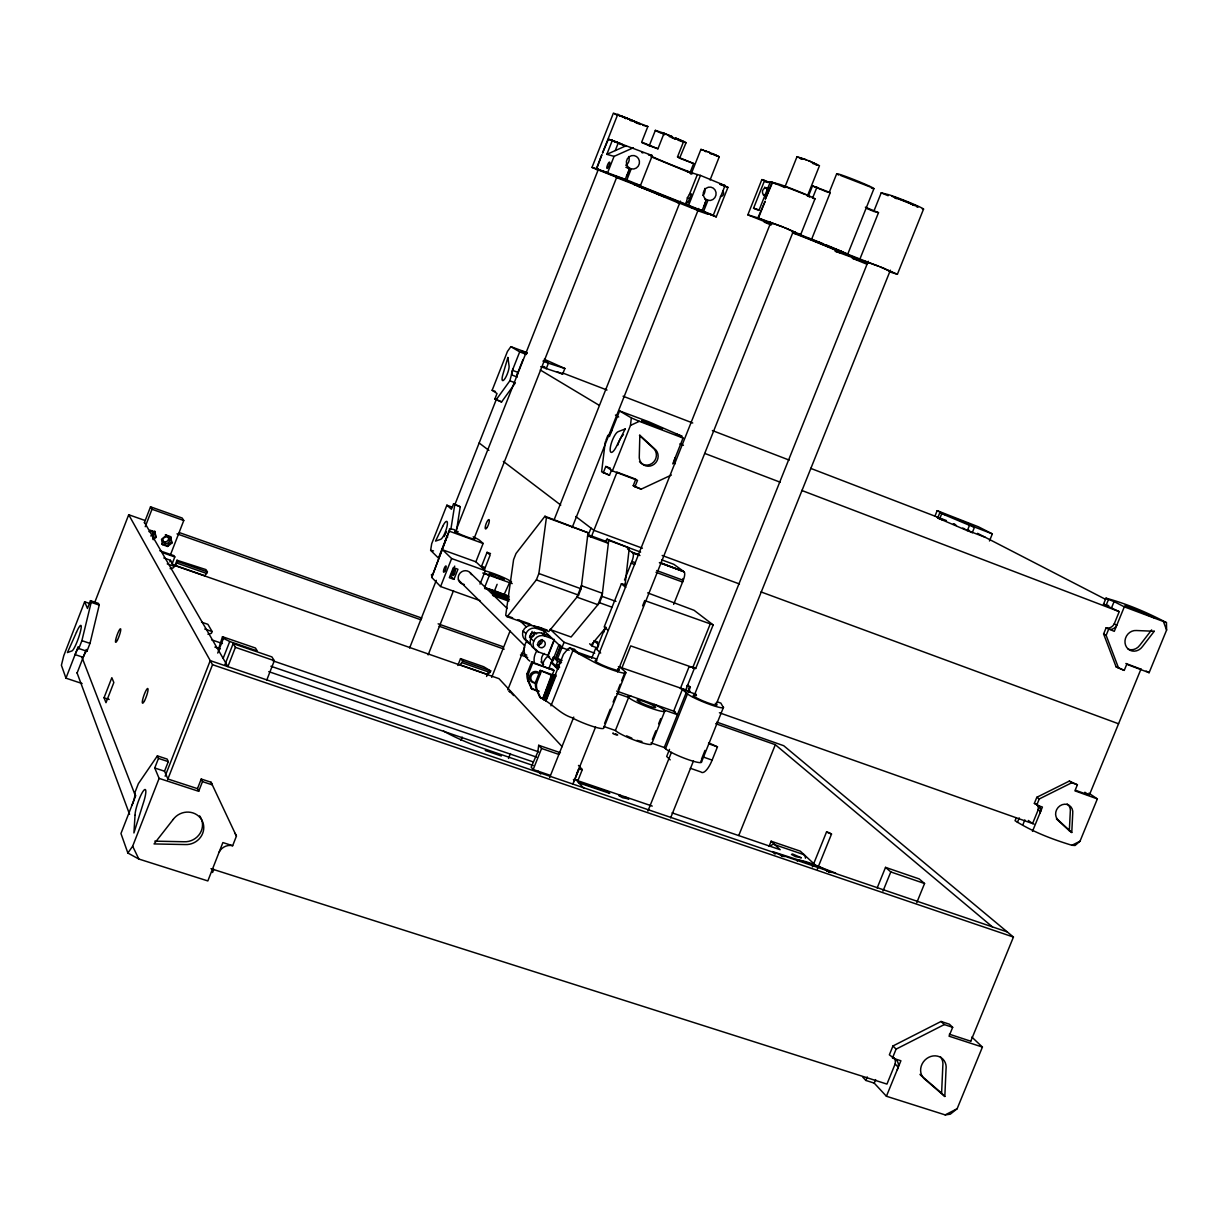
<?xml version="1.0" encoding="UTF-8"?>
<svg xmlns="http://www.w3.org/2000/svg" width="1228" height="1228" viewBox="0 0 1228 1228"><rect width="100%" height="100%" fill="white"/><g stroke="black" fill="none" stroke-linecap="round" stroke-linejoin="round"><path stroke-width="1.5" d="M649.121 146.101L655.368 130.337L664.087 133.253L657.947 148.788L641.691 142.08L647.831 126.515L613.417 113.099L592.003 167.392L598.312 170.262M944.823 1096.466L925.467 1079.765A13.569 12.127 -48.3 0 1 922.136 1063.939A13.569 12.127 -48.3 0 1 937.409 1056.111A13.569 12.127 -48.3 0 1 946.036 1069.235L944.823 1096.466L941.6 1093.181L942.812 1066.011A13.523 12.096 -48.3 0 0 940.433 1056.755M1071.768 832.507L1058.828 820.611A9.225 8.32 -55.6 0 1 1056.663 809.605A9.225 8.32 -55.6 0 1 1066.994 804.432A9.225 8.32 -55.6 0 1 1072.719 813.657L1071.768 832.507L1069.327 830.757L1070.279 811.954A9.195 8.304 -55.6 0 0 1067.178 803.972M682.921 578.511L682.568 582.026L673.65 604.391M625.037 585.265L629.273 547.934L607.108 539.153L605.481 541.164L588.304 534.84M671.363 475.052L641.185 489.143L634.937 486.795L637.516 480.332L612.404 470.892L630.471 425.425L631.346 417.904L619.587 410.95L609.426 436.539L607.799 435.51A7.506 2.057 -69.2 0 0 611.974 430.153M550.39 629.626L571.097 637.01L599.54 602.718L602.058 596.378L608.704 540.366L607.108 539.153M605.266 441.896L601.613 471.782L609.487 475.236L611.406 470.416M581.09 588.795L588.043 532.752L544.956 516.251L516.021 553.49L513.58 559.676L505.706 615.351L507.118 616.717L548.793 631.56L578.572 595.135L581.09 588.795L538.877 573.522L546.445 517.433L544.956 516.251M687.388 197.769L686.452 202.497L687.88 202.942L691.425 194.009L689.982 193.563L687.388 197.769L690.428 199.013M456.693 529.421L460.239 506.719L453.608 503.695L451.428 509.252L446.885 505.184L431.688 543.743L430.629 550.328L438.427 558.049L447.222 535.715M450.876 529.314L454.759 504.723L453.608 503.695M90.473 600.661L91.194 602.334L81.892 640.648L78.838 648.538A9.363 1.397 -70.3 0 0 75.092 654.601L83.182 657.318A9.363 1.428 -70.4 0 1 86.942 651.27L89.997 643.395L99.222 605.082L98.486 603.393L90.473 600.661L87.464 608.459L84.64 601.781L89.92 603.577M672.76 463.892L675.323 457.43M157.384 755.88L158.473 758.413L154.728 767.991L159.118 778.383L198.69 791.308L197.478 788.652L167.898 778.997L164.537 771.215L168.282 761.636L167.161 759.088L157.384 755.88L138.365 783.679L134.681 793.104L135.694 795.713L132.01 805.169M84.64 601.781L63.749 655.767L61.4 665.269L65.959 678.163L82.123 683.551M94.955 601.874L128.71 514.732L144.996 520.472M65.959 678.163L78.131 646.742L78.838 648.538L86.942 651.27M77.103 673.021L86.236 649.458M144.321 522.821L150.522 506.811L182.174 518.032L183.77 520.503L170.278 555.256M145.242 526.689L151.996 509.252L150.522 506.811M104.042 697.75L111.84 677.702L113.836 682.522L105.992 702.692L104.042 697.75L109.185 699.469M169.832 561.917L170.462 560.29L163.831 557.972M172.073 564.005L174.806 556.944L174.069 555.701L159.84 550.727M170.462 560.29L173.931 566.231L173.302 567.873L170.139 568.641M174.483 566.722L177.001 560.244L205.936 569.592L207.394 571.895L204.861 575.779L175.282 565.448L177.768 561.549L177.001 560.244M132.87 802.958L120.958 833.52L127.865 853.03L138.825 859.032L207.839 880.936L222.882 842.561L232.66 845.708L236.421 836.115L211.062 782.236L201.238 779.028L197.478 788.652M201.53 622.151L207.9 624.331L212.106 631.545L211.4 633.341L207.946 634.231M127.865 853.03L132.655 846.215L159.118 778.383M165.135 776.219L210.234 660.633L1007.298 931.945M222.498 636.718L223.465 638.36L229.728 641.492L257.281 650.947L255.455 648.031L222.498 636.718L218.737 648.415M167.637 779.673L212.521 664.701L128.71 514.732M217.724 653.066L223.465 638.36M223.174 658.254L229.728 641.492M225.016 664.471L233.151 643.61L271.895 656.903L274.335 660.695L266.66 680.312M233.151 643.61L235.408 647.34L227.886 666.604L144.474 522.391M198.69 791.308L202.482 781.637L201.238 779.028M212.582 872.494L213.826 869.332M496.051 399.944L509.866 380.803L515.376 382.906L501.531 402.016L494.823 399.115L497.018 393.528L492.152 390.274L507.44 351.469L510.863 346.649L527.073 352.636M454.728 504.984L496.634 398.639M512.521 370.058L519.69 351.883L510.863 346.649M479.994 600.599L440.591 586.539L431.719 577.406L449.74 529.56A16.517 1.612 21.4 0 1 454.544 529.775M431.719 577.406L449.74 529.56M509.866 380.803L513.043 368.753M592.003 167.392L596.347 168.696L601.874 154.651L596.731 168.804L625.313 179.319L629.688 168.236A6.8 6.554 -78.8 0 1 629.135 156.785A6.8 6.554 -78.8 0 1 639.389 160.991A6.8 6.554 -78.8 0 1 631.207 168.85L626.833 179.948L615.213 176.233L616.702 176.847M617.884 114.081L602.487 153.101L608.428 139.163L652.298 155.572L640.463 185.52L636.703 184.476L702.094 210.679L706.453 199.688A6.739 6.447 -75.8 0 1 705.946 188.36A6.739 6.447 -75.8 0 1 716.031 192.489A6.739 6.447 -75.8 0 1 707.957 200.302L703.583 211.293L691.149 207.225L702.094 210.679M522.974 359.62L516.865 375.108M409.615 648L436.293 580.337M455.25 532.261L598.496 169.034M633.356 147.774L614.061 156.37L606.847 154.329L612.404 140.207M440.591 586.539L451.628 558.556L442.602 549.806L475.881 561.81L485.336 570.698L480.025 584.114M615.274 150.522L618.359 142.678L612.066 140.376L622.013 144.275L618.359 142.678M607.814 172.181L614.061 156.37M454.713 566.108L450.753 576.162L453.946 579.355L457.937 569.255L453.332 567.597L449.341 577.697L453.946 579.355M428.142 654.892L453.5 590.653M473.931 538.892L616.963 176.632M546.199 368.814L548.425 363.196L564.865 368.492L562.654 374.049L540.734 366.712M475.881 561.81L483.126 543.451L479.841 540.489A16.517 1.612 21.4 0 0 473.148 536.805M487.071 552.324L490.141 555.102L484.584 569.147L481.545 566.308L487.071 552.324L490.525 553.567M559.461 659.39L553.306 657.226L548.747 668.692M553.306 657.226L557.619 661.401L555.47 666.881L560.352 663.212M457.829 665.469L460.531 658.638L483.709 666.743L490.724 670.948L487.838 674.525L459.993 664.793L462.833 661.186L460.531 658.638M494.577 590.729L497.125 584.313M504.094 594.582L509.605 582.579A16.424 1.75 21.4 0 0 511.278 582.778M679.345 157.767L677.518 156.877L683.658 141.389L675.17 137.858L682.645 141.22L679.237 140.391M679.606 158.182L686.068 142.709L683.658 141.389M460.884 740.377L462.173 737.107M486.58 676.49L487.961 672.975M689.982 172.826L693.651 163.539L677.518 156.877M491.691 677.365L510.065 630.992M553.889 520.396L680.435 201.131M691.026 174.376L700.927 149.402L706.468 151.336M507.118 616.717L536.36 579.892L538.877 573.522M685.592 204.232L686.667 201.499M689.415 194.454L697.351 174.56M688.632 205.183L700.436 175.42L725.057 185.566L713.284 215.253L708.817 213.841L716.231 216.865L727.943 187.347L720.544 184.292L725.057 185.566M605.911 440.299L607.799 435.51M507.778 689.829L524.755 647.033M572.156 527.595L698.763 208.484M710.076 179.963L719.27 156.785L715.678 155.096M530.082 636.564L532.138 631.376M603.24 472.887L605.803 466.456L610.485 468.221M537.634 691.395L531.279 688.447L528.117 681.172A14.997 14.214 -44.5 0 1 527.073 673.619L531.724 661.877L554.043 670.427L542.669 699.054C552.938 704.304 560.244 713.959 571.818 717.643A19.97 2.748 21.7 0 0 592.096 726.208A19.97 2.748 21.7 0 0 603.762 728.02L625.835 672.714M539 645.253L541.087 640.003M543.175 634.738L544.572 631.238L536.836 628.49L533.98 625.758L543.39 629.12M532.323 689.537L529.161 682.261A15.012 14.245 -44.5 0 1 528.117 674.694L532.783 662.936L531.724 661.877M587.506 536.897L591.006 528.086M591.113 537.373L616.916 472.412M540.213 670.411L555.516 676.996L546.061 700.758L539.752 697.274L536.544 689.921A15.166 14.368 -44.6 0 1 535.5 682.277L540.213 670.411L556.315 676.075M540.811 698.379L537.618 691.026A15.181 14.383 -44.7 0 1 536.559 683.382L541.287 671.486M554.212 640.371L547.857 656.335L549.607 656.949L547.918 655.307L554.242 639.374M508.499 758.443L510.434 753.578M555.486 658.438L560.659 645.437L558.909 644.807L552.523 660.879L547.857 656.335M555.516 659.329L560.628 646.45L562.378 647.064M556.791 660.572L564.066 642.29L550.129 629.243M543.283 699.315L552.723 675.569L551.479 675.078L542.669 699.054M543.881 699.576L552.723 675.569M544.449 699.837L553.321 675.83M544.956 700.098L553.889 676.091M547.995 693.16L550.006 688.079M554.734 676.214L563.452 654.294L566.968 650.072A15.258 4.359 -70.4 0 1 569.992 647.877L574.474 649.458L577.406 652.206M545.401 700.328L554.396 676.352M545.769 700.559L554.841 676.582M634.937 486.795L633.234 485.659L635.797 479.196L617.024 472.135M550.958 705.824L572.908 650.61L569.992 647.877M771.261 224.279L747.837 214.839L761.851 179.595L769.956 182.527M560.444 752.749L538.693 745.289L537.833 751.904L531.171 767.178L533.198 769.526L550.405 775.375M758.858 210.418L753.562 208.238L764.66 180.332M533.198 769.526L541.579 748.481L538.693 745.289M775.559 183.739L770.34 181.836L759.165 209.896L753.562 208.238M747.837 214.839L757.876 217.893L765.167 201.192L758.443 218.062L785.521 227.963M772.059 182.281L765.336 199.151L772.627 182.435L778.399 183.954A20.185 0.767 21.8 0 1 801.562 192.689A20.185 0.767 21.8 0 1 814.333 198.798L813.949 198.706M597.437 647.954L592.142 646.066L594.245 640.786L597.775 642.044M591.681 658.361L595.626 648.43L600.692 653.035M624.545 584.467L621.368 583.822L604.191 626.925L607.921 630.164M596.532 649.259L605.112 627.723M597.299 648.338L598.696 644.807L594.245 640.786M603.639 632.405L605.757 627.094M624.515 580L631.898 561.457A7.66 2.256 -69.8 0 0 632.85 552.938L627.431 548.855M674.725 458.95L683.044 438.043L675.891 433.898L682.062 436.262L648.737 421.772L619.587 410.95M549.653 777.585L573.752 717.091M595.718 661.938L770.785 222.498M784.968 186.902L797.018 156.662L806.382 159.932M642.612 605.849L644.715 600.569L713.161 624.899L695.693 668.523L630.701 645.897L621.936 667.879M576.454 774.423L578.526 769.219L582.318 769.572L578.188 779.933L573.43 779.534M572.785 784.124L595.534 727.099M617.577 671.839L793.181 231.662M807.395 196.019L819.475 165.719L813.443 162.833M573.967 781.76L580.215 766.103M808.669 195.513L812.506 185.904L830.266 192.581L811.57 239.399L809.114 238.554L843.237 252.17L825.262 245.462M812.491 198.322L816.988 187.055M604.575 723.445L610.255 709.201M613.11 702.078L615.243 696.736M618.083 689.614L620.217 684.272M621.629 680.696L625.19 671.793L620.386 667.464M823.681 243.881L798.277 233.949L800.702 234.609L814.978 198.859M829.222 192.443L836.698 173.731M664.839 710.981L651.669 743.907A19.832 2.717 21.8 0 1 635.705 740.591A19.832 2.717 21.8 0 1 615.397 730.506L628.582 697.504L616.855 693.375M659.958 562.47L684.103 571.803A7.614 2.364 -69.8 0 1 683.259 580.307L682.568 582.026L655.998 572.294M652.375 739.425L655.829 730.783M658.607 723.86L660.679 718.672M878.465 266.276L846.691 253.812L847.765 254.058L873.952 188.636M696.353 694.419L682.354 689.445L673.619 711.273L677.411 714.681L664.148 710.014M866.861 208.53L873.783 211.4L881.213 192.842L887.552 194.408A19.986 0.952 21.8 0 1 910.915 203.081A19.986 0.952 21.8 0 1 922.735 209.067L922.32 208.96M692.592 668.032L710.091 624.315M685.945 689.43L694.664 667.664L689.077 666.773L680.343 688.601L686.959 690.305L618.375 666.62M700.774 760.961A19.755 2.702 21.9 0 1 688.294 759.656A19.755 2.702 21.9 0 1 665.515 748.696L664.256 747.514L686.191 692.776M859.846 259.2L878.496 212.659L865.356 207.179M665.515 748.696L687.48 693.881L682.354 689.445M688.202 692.469L690.336 687.173L687.526 684.779M669.521 749.387L666.681 756.479L670.196 759.856M647.908 811.094L671.424 752.38M693.528 697.212L868.227 261.288M670.626 817.879L693.452 760.976M715.571 705.854L890.392 270.191M701.48 759.196L705.01 750.4M701.526 762.005L723.476 707.328M889.886 271.971L897.392 274.274L923.533 209.128M690.32 768.267L700.973 771.967A17.545 5.848 -70.9 0 0 712.133 760.117L717.459 746.839L708.617 742.802M738.78 835.454L775.328 744.705L715.678 723.691M769.035 846.43L771.138 841.211L800.303 851.157L815.008 864.758M935.03 515.929L937.164 510.664L978.455 526.812L992.331 533.888L989.461 540.98M992.331 533.888L972.484 526.244L974.464 527.257L972.3 532.599L967.326 530.68L937.685 517.986L939.834 512.675L944.808 514.578L937.164 510.664M939.604 518.984L941.753 513.657L939.834 512.675M812.383 866.937L826.521 832.001L829.238 832.722L831.51 834.073L817.357 869.01M967.326 530.68L969.491 525.338L974.464 527.257M877.145 887.997L885.526 867.367L919.173 878.91L924.561 883.515L916.794 902.595M882.993 891.098L890.791 871.941L885.526 867.367M894.23 1058.014A8.581 7.706 -47.4 0 1 895.135 1063.985L886.954 1084.094L210.97 868.672M971.855 1037.061L982.415 1047.07L957.134 1108.746L950.288 1114.195L945.192 1114.901L886.416 1096.251L874.213 1083.111L865.847 1080.44L867.275 1076.941M874.213 1083.111L875.656 1079.612M982.415 1047.07L949.044 1036.186L952.667 1027.329L949.413 1024.213L941.047 1021.466L892.971 1045.964L889.364 1054.821L894.445 1058.674M952.667 1027.329L944.286 1024.582L896.087 1049.142L892.464 1058.045L900.907 1060.762L897.284 1069.634M886.416 1096.251L898.129 1067.562M1016.277 817.695L1015.049 820.703C1032.518 831.724 1051.859 839.185 1071.921 845.278L1075.068 845.493L1080.011 841.226L1097.356 798.906L1088.868 793.181M1103.496 604.237L1105.983 598.159C1126.997 603.869 1147.213 612.465 1166.462 622.627L1166.6 630.071L1149.116 672.698L1126.751 664.287L1124.249 670.381L1116.099 666.85L1103.604 633.97L1106.106 627.846A7.23 6.57 -61 0 0 1114.241 623.87L1119.23 611.636L1103.496 604.237L1108.73 605.634M1017.383 822.422L1019.24 817.909M1106.014 605.542L1108.5 599.448L1105.983 598.159M1023.016 824.418L1024.858 819.89M1111.601 607.676L1114.088 601.597L1108.5 599.448M1038.074 805.522L1034.36 803.342L1036.846 797.279L1069.327 781.085L1077.401 784.769L1074.914 790.832L1097.356 798.906M1077.401 784.769L1071.783 782.743L1039.241 798.967L1036.754 805.046L1042.418 807.057L1039.932 813.136M1118.647 668.278L1106.136 635.336L1108.654 629.212A7.245 6.57 -61 0 0 1116.789 625.221L1114.241 623.87M1032.472 831.356L1040.515 811.723M1114.088 601.597L1124.311 606.847L1114.287 631.346L1106.106 627.846M970.826 1041.098L1013.438 937.056L783.725 745.718L716.784 722.11M1089.482 794.7L1141.012 668.999M1039.41 806.827L1032.579 823.558L1028.312 820.457M444.168 536.559L446.531 531.663M553.536 660.004L551.157 662.675L557.972 669.337M1151.634 629.918L1139.814 645.253A10.561 9.563 -60.8 0 1 1128.21 649.213M591.328 644.823L605.864 627.539M686.068 142.709L683.428 142.064M152.686 538.8L155.588 536.452L154.697 531.079L156.125 537.357L153.208 539.706M165.872 535.715L161.528 539.261L162.418 544.633L167.653 546.46L171.997 542.929L170.569 536.651L165.335 534.809L171.106 537.557M162.418 544.633L161.881 543.712L167.115 545.554L171.444 542.024L170.569 536.651M945.192 1114.901L957.134 1108.746M1071.921 845.278L1080.011 841.226M630.471 425.425L639.327 421.327L683.044 438.043M606.847 154.329L625.988 145.81M831.51 834.073L826.521 832.001M782.558 185.95L783.418 185.996M620.125 795.191L618.774 795.575L622.473 797.678L628.874 799.014L625.175 796.911M154.805 841.149L183.985 841.748A17.023 16.01 -25.2 0 0 200.133 833.229A17.023 16.01 -25.2 0 0 199.657 815.899M556.913 658.929L558.648 659.114M544.787 367.08L543.482 366.773M719.27 156.785L713.714 154.851M430.629 550.328L433.53 550.911M631.177 696.322L630.394 696.169A19.848 2.502 21.8 0 0 637.255 702.539A19.848 2.502 21.8 0 0 662.445 711.411A19.848 2.502 21.8 0 0 655.445 704.979L654.248 704.442M613.325 733.024C609.932 733.331 622.703 736.984 615.397 733.745M679.452 203.387L633.955 184.461L637.025 185.428M639.281 186.41L634.707 184.568M636.979 740.361L641.968 741.512M647.831 126.515L642.674 125.241M840.689 175.497L869.992 186.886M891.912 196.28L918.36 206.872M649.796 145.902L657.947 148.788M830.266 192.581L829.898 192.489A20.062 0.844 21.8 0 0 829.407 192.397M765.029 181.744L767.838 182.496M693.651 163.539L679.33 158.105M873.783 211.4L878.496 212.659M808.991 196.68L810.004 196.864L806.351 194.991M1124.311 606.847L1166.462 622.627M652.298 155.572L648.983 154.697A26.893 0.86 21.9 0 0 649.52 155.357M700.436 175.42L696.859 174.422A26.893 0.86 21.9 0 1 675.845 166.578A26.893 0.86 21.9 0 1 652.068 156.585M727.943 187.347L719.777 184.277M816.052 164.598L817.602 164.966L816.651 164.322M561.887 660.48L559.784 659.482L561.672 660.111M559.415 661.232L558.525 661.186L561.549 662.491M620.8 115.908L619.879 115.862M894.537 197.324L900.339 199.289M897.407 198.383L895.841 198.153M636.825 122.8L638.084 123.092L634.308 121.311M639.02 123.69L640.172 123.905L622.258 116.292M916.641 206.734L917.439 206.964M626.311 167.238L629.688 168.236M626.126 167.361L631.207 168.85M912.542 204.999L914.231 205.429L913.448 204.861M703.583 150.292L700.927 149.402M716.599 155.879L717.751 156.171L716.845 155.634M704.795 199.35L707.957 200.302M512.091 375.169L511.754 374.939A5.357 1.289 -69.1 0 1 512.444 370.288L517.94 372.391A5.357 1.305 -69.1 0 0 517.249 377.042L511.754 374.939M819.721 242.515L815.116 241.087L824.049 244.971M549.745 668.232L552.968 669.352M651.899 191.368L637.869 186.088L660.787 195.145L652.928 191.783M661.493 195.482L665.975 197.294L657.579 194.147M707.804 214.194L697.32 210.556M716.231 216.865L596.347 168.696M955.108 524.387L953.296 523.942L956.443 525.461M969.567 530.588L966.82 529.652M202.482 781.637L212.321 784.876L211.062 782.236M154.728 767.991L164.537 771.215M949.367 1034.206L970.78 1041.206M158.473 758.413L168.282 761.636M784.17 186.226L805.107 194.438M802.022 158.32L799.06 157.629M815.668 164.644L817.602 165.289M814.241 240.673L811.677 239.506M81.892 640.648L89.997 643.395M619.296 115.232L621.138 115.877M639.051 186.334L636.948 185.52M544.204 360.694L546.982 361.508L544.526 360.249M268.778 671.655L532.676 761.728M804.186 854.749L774.929 844.772A13.354 4.805 -71.5 0 0 770.8 845.816M533.228 765.52L483.786 748.635A44.868 6.954 21.4 0 1 443.492 730.998M652.237 806.09L576.546 780.287L583.96 788.453M672.054 812.859L780.179 849.715L771.138 841.211M577.713 781.576L608.505 792.075L609.717 793.38L578.895 782.865M485.26 750.523L501.346 756.003M814.517 865.157L772.473 851.587L775.098 854.105M818.094 866.385L835.685 873.108M212.521 664.701L1013.438 937.056M622.135 116.491L624.975 117.504M638.314 123.46L636.472 122.815M541.579 748.481L558.771 754.376M235.408 647.34L274.335 660.695M890.791 871.941L924.561 883.515M211.584 639.803L222.422 643.518M273.015 660.848L538.662 751.858M91.194 602.334L99.222 605.082M214.869 647.095L220.303 648.952M270.897 666.251L536.575 757.108M634.262 121.802L635.49 122.217M204.769 629.012L212.106 631.545M539.752 697.274L543.313 698.517M703.214 757.001L712.133 760.117M603.654 726.423L615.397 730.506M650.994 742.894L664.256 747.514M162.342 552.585L174.806 556.944M708.541 743.723L717.459 746.839M177.768 561.549L207.394 571.895M462.833 661.186L490.724 670.948M177.139 563.161L206.764 573.522M462.219 662.767L490.11 672.514M531.279 688.447L539.245 691.226M172.994 564.88L498.982 678.654L562.163 746.67M167.238 563.882L173.931 566.231M177.016 533.858L421.05 619.848M439.117 626.219L504.186 649.151M520.457 654.892L527.687 657.44M616.686 691.088L675.124 711.657M532.783 662.936L554.043 670.427M149.97 530.128L155.219 531.97M793.073 231.8L795.744 232.629L787.869 229.099M151.996 509.252L183.77 520.503M719.393 712.762L1033.976 824.049M535.485 649.09L538.371 651.93L547.918 655.307M179.365 532.599L421.833 618.098M438.12 623.839L503.265 646.803M521.363 653.189L526.781 655.107M639.205 124.059L640.555 124.535M680.88 141.174L682.246 141.665M507.44 615.965L512.644 617.822M517.848 619.664L529.989 623.993M538.647 627.078L547.32 630.164M533.566 648.108A8.611 8.197 -45.3 0 1 541.778 633.203L549.561 635.966M564.066 642.29L594.72 653.189M686.728 685.899L690.336 687.173M541.778 633.203L544.695 635.981L552.661 638.806M596.639 659.037L572.908 650.61L593.953 662.061A19.986 2.395 21.7 0 0 616.471 671.286A19.986 2.395 21.7 0 0 625.19 671.793M717.367 701.879L720.867 703.122L722.693 706.376A19.786 2.333 21.9 0 1 710.367 704.642A19.786 2.333 21.9 0 1 687.48 693.881M569.147 650.241L561.933 647.678L541.087 627.953M577.651 653.25L589.885 657.594M557.619 661.401L561.196 662.675M492.581 595.396L508.822 601.198M783.111 856.561L781.883 856.1M482.788 573.015L512.199 583.607M1075.82 790.387L1089.282 795.207L1084.846 792.229M509.021 596.347L484.569 587.598L489.389 575.395L488.406 574.965A16.424 1.75 21.4 0 1 485.336 573.445M682.906 570.913L673.865 564.327L661.616 559.814M602.058 596.378L615.965 601.413M536.36 579.892L578.572 595.135M599.54 602.718L611.713 607.108M481.545 566.308L484.999 567.551M451.628 558.556L485.336 570.698M812.414 163.324L814.44 164.061M899.065 198.951L901.122 199.688M449.862 531.386L483.126 543.451M888.443 270.974L892.48 272.309L885.096 268.978M446.885 505.184L451.889 507.026M647.647 592.878L694.081 610.301L713.161 624.899M622.274 116.414L626.848 118.21M631.898 561.457L635.429 562.762M656.688 570.559L683.259 580.307M631.207 563.191L634.738 564.496M454.759 504.723L460.239 506.719M616.103 177.277L618.743 178.137L596.102 169.05L598.65 170.278M697.182 210.372L700.021 211.323L677.564 202.344L679.928 203.449M642.428 548.195L593.907 530.312L575.763 516.497M662.184 555.486L739.456 583.975M761.007 591.927L1118.554 723.783M546.445 517.433L588.043 532.752M608.704 540.366L640.632 552.093M587.675 535.746L608.351 543.344L605.481 541.164M631.714 552.078L638.775 554.672M632.389 552.6L639.45 555.194M660.649 562.992L683.612 571.45M632.85 552.938L639.911 555.547M659.359 562.7L684.103 571.803M641.569 152.441L642.95 152.963M1034.36 803.342L1038.289 805.614A5.833 5.28 -55.2 0 1 1040.576 811.478L1038.182 809.774A5.833 5.265 -55.2 0 0 1035.895 803.91M829.683 872.417L828.455 871.926M636.058 122.892L637.7 123.506M677.718 140.007L679.36 140.621M1125.861 663.488L1140.95 669.168M603.163 472.366L609.487 475.236M633.234 485.659L641.185 489.143M1116.099 666.85L1124.249 670.381M494.823 399.115L498.921 400.666M803.219 158.612L811.846 162.035M492.152 390.274L495.483 391.532M616.379 177.523L634.508 184.568M679.836 443.907L683.428 445.273M704.933 453.485L780.21 482.22M801.715 490.432L1118.969 611.544M705.747 150.983L712.747 153.761M562.347 372.851L607 390.028M623.072 396.214L692.745 423M712.394 430.567L789.205 460.101M810.649 468.344L946.404 520.565M557.266 371.7L562.654 374.049M937.685 517.986L942.659 519.889L936.933 516.911M985.224 537.296L970.32 531.571L972.3 532.599M690.873 172.902L692.914 173.608L690.704 172.626M544.25 359.251L564.865 368.492M519.69 351.883L526.444 354.478M542.945 361.093L548.425 363.196M675.953 139.332L672.207 137.858M875.073 264.941L865.249 261.411L867.613 262.592M662.122 132.701L672.591 136.799L664.087 133.253M669.03 136.415L675.83 139.071M962.721 528.071L964.886 528.915M792.49 232.307L797.325 234.348L792.459 232.506M903.133 200.348L908.889 202.681M630.102 120.39L631.499 120.943M626.449 117.98L631.253 119.93M707.988 151.842L710.367 152.779M709.83 153.408L712.209 154.344M825.968 244.786L847.765 254.058M875.978 265.156L882.963 267.95M847.612 254.902C837.143 251.003 858.418 259.154 847.903 255.24M526.827 353.081L521.9 351.131L526.873 353.464M690.121 172.611L686.774 171.168L690.32 172.457M783.172 227.026L768.298 221.593L771.951 223.389M605.327 171.981C614.461 175.834 596.271 168.297 605.297 172.12M632.006 182.911C640.97 186.702 622.964 179.242 631.913 183.033M880.184 266.967L885.219 268.855M784.569 227.748L787.808 228.899M626.833 179.948L640.463 185.52M703.583 211.293L713.284 215.253M808.838 160.899L814.486 163.17M757.876 217.893L772.612 223.88M792.92 232.261L868.242 263.145M764.184 222.114L771.153 224.97M866.937 264.235L852.232 258.202L867.505 263.022L835.101 251.187L839.829 252.661A31.514 0.814 21.8 0 0 827.626 246.813A31.514 0.814 21.8 0 0 793.088 233.059M641.814 142.601L648.2 145.242M608.428 139.163L626.111 146.454M650.871 156.647L689.783 172.688M883.515 268.333L897.392 274.274M786.258 228.423L800.702 234.609M772.627 182.435L785.014 187.577M770.34 181.836L773.886 183.31M761.851 179.595L768.881 182.512M812.506 185.904L828.209 192.443M881.213 192.842L888.136 195.728M624.53 118.103L625.866 118.671M941.753 513.657L969.491 525.338M712.301 153.638L714.942 154.682M630.854 119.837L633.494 120.866M662.966 134.052L664.686 134.788M631.346 417.904L639.327 421.327M908.244 202.513L911.468 203.771M626.633 735.879L631.806 738.12M714.128 154.421L716.799 155.495M704.55 151.105L706.1 151.781M659.912 132.716L661.355 133.361M799.827 158.243L802.053 159.241M910.378 203.434L915.136 205.49M622.135 116.844L623.364 117.412M619.173 115.754L620.002 116.138M616.84 114.972L614.798 114.004M658.622 132.133L655.322 130.398M784.139 186.809L785.06 187.239M799.858 158.074L801.239 158.734M894.874 197.938L896.425 198.69M977.549 533.336L1105.707 599.418M543.712 366.451L544.541 366.88M1103.604 633.97L1106.136 635.336M1146.169 671.056L1149.116 672.698M798.185 157.445L797.018 156.662M540.259 369.981L599.08 405.24M615.428 415.033L618.697 416.998M508.899 691.303L509.743 691.993M827.365 871.389L826.69 870.698L831.279 872.525M605.803 466.456L612.404 470.892M1069.327 781.085L1071.783 782.743M500.287 401.188L501.531 402.016M1036.846 797.279L1039.241 798.967M784.523 856.576L780.333 855.302M479.15 442.986L488.913 450.415M503.342 461.39L560.782 505.092M621.368 583.822L625.773 587.352M694.664 667.664L695.693 668.523M775.328 744.705L992.439 926.879M941.6 1093.181L922.289 1076.511A13.523 12.096 -48.3 0 1 919.972 1074.377M589.64 643.794L592.142 646.066M639.45 435.449L652.697 447.621A9.747 9.333 -58.1 0 1 653.649 462.02A9.747 9.333 -58.1 0 1 639.481 461.682M1056.402 818.892L1069.327 830.757M941.047 1021.466L944.286 1024.582M470.063 572.647L507.179 608.443M519.551 620.386L526.428 627.017M523.143 630.885L525.952 633.633A8.55 8.151 -45.2 0 0 530.573 644.27L527.733 641.476A8.519 8.12 -45.1 0 1 531.877 625.328M530.834 638.376L533.719 641.185A8.642 8.228 -45.3 0 0 538.371 651.93M557.128 664.747L559.646 667.188M556.484 665.392L558.986 667.832M551.618 661.892L558.433 668.554M458.351 579.862L524.694 645.713M540.934 661.846L543.651 664.532M892.971 1045.964L896.087 1049.142M527.073 673.619L528.117 674.694M535.5 682.277L536.559 683.382M892.679 1056.663L894.751 1058.812A8.611 7.721 -47.5 0 1 898.251 1067.209L895.135 1063.985M528.117 681.172L529.161 682.261M536.544 689.921L537.618 691.026M509.39 690.965L513.657 695.555M578.48 765.428L582.318 769.572M862.854 1077.217L865.847 1080.44M538.202 771.199L540.704 774.054M134.681 793.104L134.942 793.856A9.133 1.627 -70.9 0 1 133.008 802.59M171.444 542.024L171.997 542.929M167.115 545.554L167.653 546.46M155.588 536.452L156.125 537.357M235.101 833.336L236.421 836.115M132.655 846.215L138.825 859.032M81.846 657.011L135.402 795.759M1163.53 621.844L1166.6 630.071M77.011 672.76L129.569 814.287M722.663 190.847A3.346 3.193 -75.7 0 1 720.36 196.633M628.644 169.971A3.392 0.844 -68.1 0 1 628.245 172.872A3.392 0.844 -68.1 0 1 626.495 175.972M628.629 156.524A6.708 6.478 -79.2 0 1 625.773 165.258M705.363 202.129A3.362 0.921 -68 0 1 703.644 206.688M704.734 188.467A6.662 6.37 -76.1 0 1 702.923 195.359M838.831 175.067A20.062 0.967 21.8 0 1 855.809 180.332A20.062 0.967 21.8 0 1 871.373 188.099M764.461 187.193A3.991 3.807 -75.6 0 1 767.254 190.785M766.855 192.735A3.991 3.807 -75.6 0 1 763.356 195.037M765.704 195.789A4.006 3.807 -75.6 0 1 762.726 190.371A4.006 3.807 -75.6 0 1 768.559 188.59M803.005 854.243A13.308 4.912 -71.6 0 1 805.476 858.203M219.121 852.155A11.574 10.852 -27.4 0 1 232.66 845.708M445.319 540.612A6.6 1.596 -69.9 0 1 446.271 538.77M447.468 537.158A6.6 1.596 -69.9 0 1 447.729 536.943M675.369 463.693A6.155 5.864 -58.9 0 1 674.648 459.195M617.607 445.396A11.098 3.101 -69.3 0 1 623.44 434.62M674.126 463.324A6.14 5.848 -58.9 0 1 673.589 462.588M617.715 668.692A13.001 1.55 21.7 0 1 614.967 669.736A13.001 1.55 21.7 0 1 599.402 663.642A13.001 1.55 21.7 0 1 596.808 660.51M715.264 703.291A12.863 1.52 21.9 0 1 712.24 704.273A12.863 1.52 21.9 0 1 696.184 697.688A12.863 1.52 21.9 0 1 696.46 695.601M554.227 675.646A3.93 1.121 -70.5 0 1 555.885 674.924M572.801 650.272A15.243 4.375 -70.4 0 1 574.474 649.458M536.007 682.799A5.879 5.587 -44.1 0 1 529.759 679.237A5.879 5.587 -44.1 0 1 532.522 672.269A5.879 5.587 -44.1 0 1 539.737 673.42M536.452 682.614A5.096 4.835 -44.1 0 1 531.018 679.514A5.096 4.835 -44.1 0 1 533.428 673.481A5.096 4.835 -44.1 0 1 539.691 674.479M464.322 584.497A7.061 6.785 -43.2 0 1 458.213 578.265A7.061 6.785 -43.2 0 1 463.555 570.943A7.061 6.785 -43.2 0 1 471.506 574.627M473.701 537.956A10.73 1.044 21.4 0 1 470.124 538.048A10.73 1.044 21.4 0 1 456.831 532.614A10.73 1.044 21.4 0 1 458.136 531.601M486.303 571.173A16.424 1.75 21.4 0 1 511.554 581.918M431.703 575.349A16.501 1.857 21.3 0 1 432.195 574.504M484.584 588.504A24.944 2.778 21.4 0 1 493.733 591.389M495.191 591.896A24.944 2.778 21.4 0 1 499.673 593.569M508.73 598.896A9.977 1.105 21.4 0 1 494.623 593.692A9.977 1.105 21.4 0 1 495.16 592.08A9.977 1.105 21.4 0 1 509.083 597.852M509.436 599.786A9.977 1.105 21.4 0 1 500.195 597.038A9.977 1.105 21.4 0 1 491.492 592.74M491.277 592.341A9.977 1.105 21.4 0 1 494.27 592.679M484.876 587.736A24.944 2.778 21.4 0 1 507.41 595.81M533.719 641.185A8.642 8.228 -45.3 0 1 544.695 635.981M525.952 633.633A8.55 8.151 -45.2 0 1 536.836 628.49M534.257 632.021A3.791 3.607 -45.1 0 1 529.468 637.117M542.07 639.527A3.822 3.638 -45.3 0 1 537.235 644.669M530.772 638.806A3.807 3.623 -45.2 0 1 531.417 633.571A3.807 3.623 -45.2 0 1 536.621 633.955M542.377 666.19A15.304 14.506 -45.4 0 1 548.026 655.967M688.34 688.233A8.504 7.982 -49.6 0 1 689.952 692.085M534.195 661.846A15.135 14.368 -45.2 0 1 537.035 650.763M543.006 663.887A7.568 7.184 -45.2 0 1 544.28 653.465M529.836 661.109A14.92 14.199 -45.1 0 1 526.966 640.878M167.208 535.822A3.392 3.285 -19.3 0 1 167.683 540.734A3.392 3.285 -19.3 0 1 162.603 540.658M148.956 531.617A3.408 3.3 -18 0 1 152.502 537.127M152.026 530.818A3.408 3.3 -17.8 0 1 150.783 535.945M797.264 861.089A19.019 2.916 22.4 0 1 809.421 862.823A19.019 2.916 22.4 0 1 829.606 872.172M639.849 435.265L639.297 455.726A9.778 9.348 -58.1 0 0 652.329 465.335A9.778 9.348 -58.1 0 0 654.447 448.68L639.849 435.265M135.034 815.285L133.929 832.952L143.2 803.48A14.69 2.656 -70.9 0 0 143.123 791.231A14.69 2.656 -70.9 0 0 135.034 815.285M507.885 357.501L503.112 373.711A8.412 2.026 -69.2 0 0 502.682 380.649A8.412 2.026 -69.2 0 0 507.057 374.525A8.412 2.026 -69.2 0 0 509.021 365.483L507.885 357.501M972.346 525.354L955.445 518.646L972.346 525.354M581.473 585.725L576.945 597.146L597.898 604.698L602.426 593.308L581.473 585.725M76.474 632.236L67.448 652.559L71.899 650.932A13.554 2.011 -70.3 0 0 77.794 639.911A13.554 2.011 -70.3 0 0 81.201 625.988A13.554 2.011 -70.3 0 0 76.474 632.236M442.648 526.428L435.541 541.087L440.576 539.368A9.594 2.287 -69.9 0 0 445.595 531.294A9.594 2.287 -69.9 0 0 447.13 521.67A9.594 2.287 -69.9 0 0 442.648 526.428M625.19 428.971L616.502 446.301A11.098 3.085 -69.3 0 1 610.239 448.113A11.098 3.085 -69.3 0 1 618.267 431.627L625.19 428.971M641.937 420.667L641.415 421.465L662.521 428.848L641.937 420.667M1154.243 631.269L1142.408 646.649A10.576 9.578 -60.8 0 1 1130.006 650.272A10.576 9.578 -60.8 0 1 1125.493 638.299A10.576 9.578 -60.8 0 1 1136.33 630.517L1154.243 631.269M173.209 819.429L154.068 843.928L185.152 844.557A17.069 16.056 -25.3 0 0 202.298 821.01A17.069 16.056 -25.3 0 0 173.209 819.429M801.224 857.758L795.33 856.576L791.507 854.442L792.551 853.982L801.224 857.758M507.057 597.652L494.669 592.786L507.057 597.652M1125.247 605.404L1154.028 617.592L1125.247 605.404M675.154 200.609L681.248 203.065L675.154 200.609M840.766 251.525L846.215 253.72L840.873 251.571M608.29 167.208A3.392 0.829 -68.1 0 0 609.595 162.127A3.392 0.829 -68.1 0 0 607.031 166.455A3.392 0.829 -68.1 0 0 608.29 167.208M144.474 700.881A7.782 1.335 -70.5 0 0 147.943 688.678A7.782 1.335 -70.5 0 0 143.108 697.888A7.782 1.335 -70.5 0 0 144.474 700.881M117.427 640.095A7.153 1.136 -70.3 0 0 120.682 628.951A7.153 1.136 -70.3 0 0 116.261 637.562A7.153 1.136 -70.3 0 0 117.427 640.095M487.209 527.319A4.989 1.243 -69.8 0 0 489.082 519.644A4.989 1.243 -69.8 0 0 485.474 525.814A4.989 1.243 -69.8 0 0 487.209 527.319M639.957 702.201A9.916 1.243 21.8 0 0 655.338 707.604A9.916 1.243 21.8 0 0 643.917 701.495A9.916 1.243 21.8 0 0 639.957 702.201M444.751 571.189A3.346 0.814 -70.1 0 0 446.04 566.001A3.346 0.814 -70.1 0 0 443.661 570.114A3.346 0.814 -70.1 0 0 444.751 571.189M491.031 575.026A8.212 0.875 21.4 0 0 503.956 579.662A8.212 0.875 21.4 0 0 494.945 574.996A8.212 0.875 21.4 0 0 491.031 575.026M453.961 574.489A3.346 0.829 -70.1 0 0 455.235 569.301A3.346 0.829 -70.1 0 0 452.84 573.399A3.346 0.829 -70.1 0 0 453.961 574.489M542.055 647.647A3.837 3.653 -45.3 0 0 544.495 641.507A3.837 3.653 -45.3 0 0 538.064 642.72A3.837 3.653 -45.3 0 0 542.055 647.647M165.012 543.298A3.408 3.3 -19.4 0 0 169.571 539.599A3.408 3.3 -19.4 0 0 164.076 537.664A3.408 3.3 -19.4 0 0 165.012 543.298"/></g></svg>
